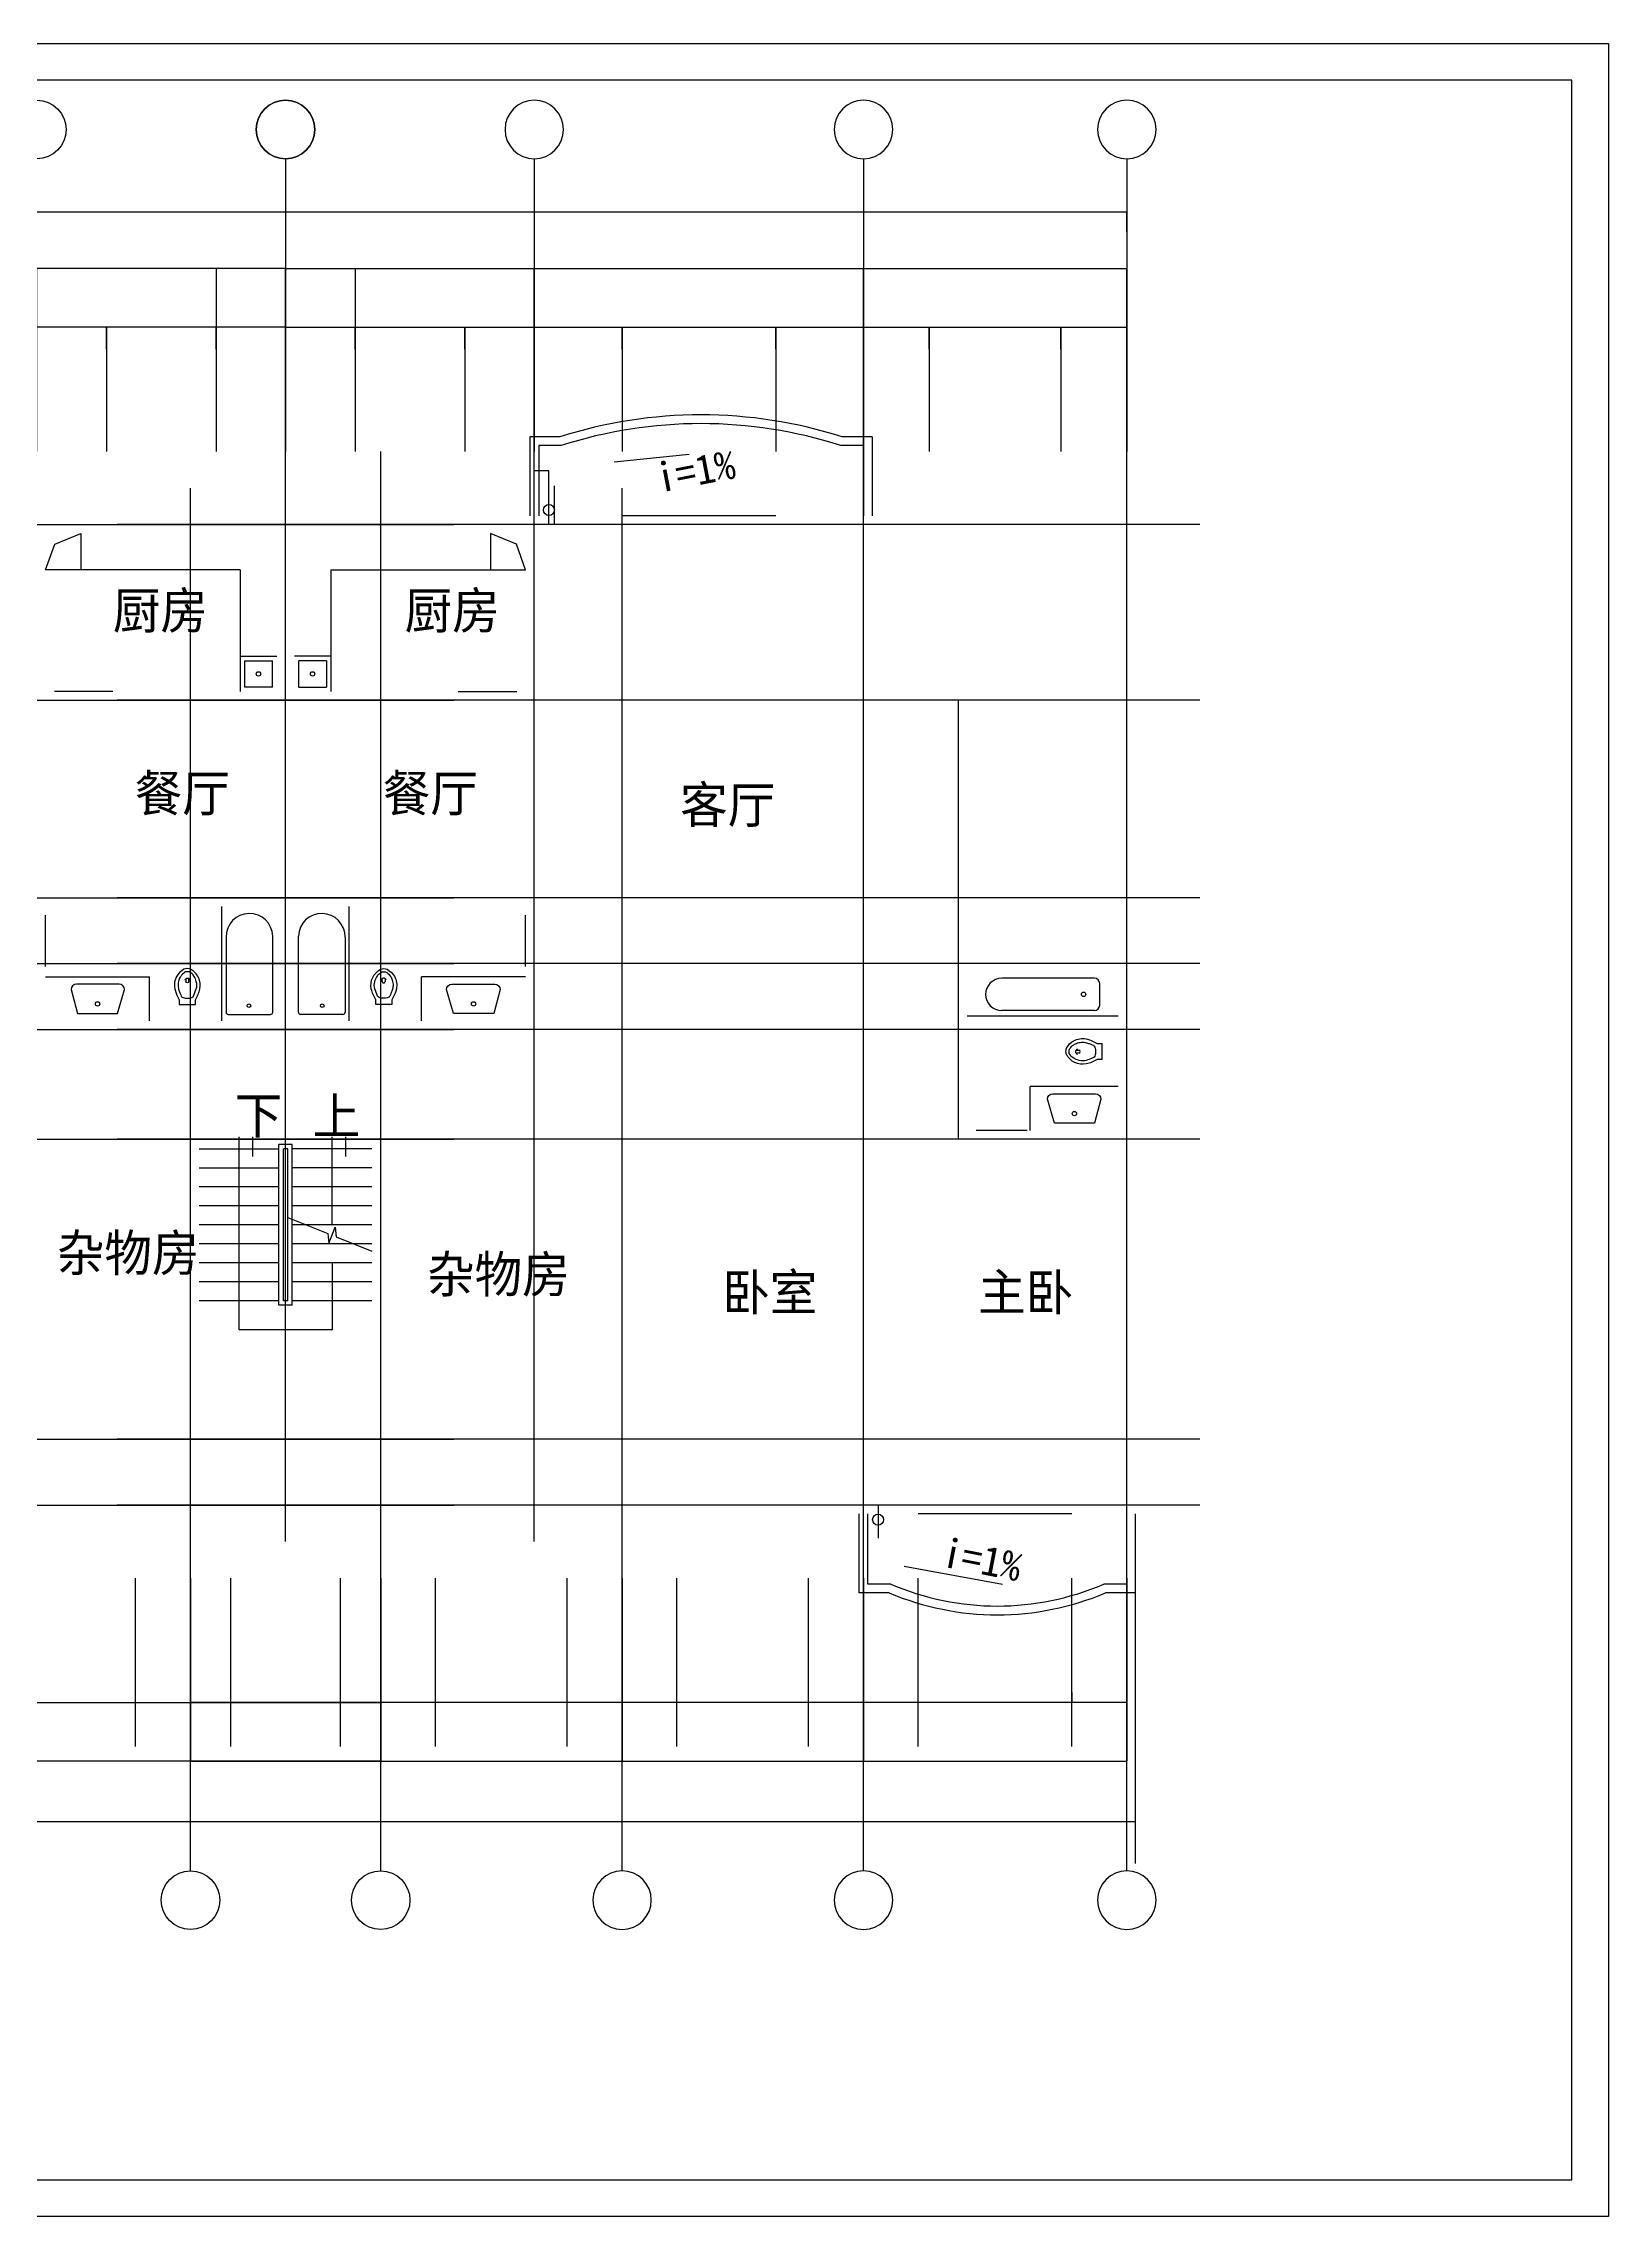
# Model space of a CAD drawing. Header units: metres. Extents: x 338339 to 1133840, y -479113 to 96125.
# Drawn here: x 450260 to 471656, y -183359 to -153659 of the extents above; entities that cross this region are included whole.
import ezdxf

# ---------------------------------------------------------------- set-up
doc = ezdxf.new("R2010")
doc.units = ezdxf.units.M
for name, color, linetype in [('AXIS', 3, 'Continuous'), ('DOTE', 1, 'Continuous'), ('PUB_DIM', 3, 'Continuous'), ('PUB_TEXT', 7, 'Continuous'), ('PUB_TITLE', 4, 'Continuous'), ('STAIR', 2, 'Continuous'), ('WALL', 9, 'Continuous'), ('ZZ-1', 7, 'Continuous')]:
    doc.layers.add(name, color=color, linetype=linetype)
doc.dimstyles.get("Standard").update_dxf_attribs({"dimtxt": 2.5, "dimasz": 2.5, "dimexe": 1.25, "dimexo": 0.625, "dimtad": 1, "dimcen": 2.5, "dimazin": 3, "dimtfac": 1, "dimtmove": 0, "dimatfit": 3})

# ---------------------------------------------------------------- blocks, each defined once
blk = doc.blocks.new('_AXISO')
blk.add_circle((0, 0), 0.5)
blk = doc.blocks.new('$PLAN$00000379')
for p, q in [((-574.82, 18.03), (-536.01, 18.03)), ((-571.79, 18.03), (-571.79, 18.03)), ((-536.01, -21.97), (-576.12, -21.44))]:
    blk.add_line(p, q)
for points in [[(-285, -110, -0.08), (-434.24, -171.11, -0.17), (-591.86, -152.05, -0.15), (-702.09, -45.51, -0.25), (-702.09, 45.51, -0.14), (-606.56, 144.46, -0.19), (-434.24, 171.11, -0.07), (-319.8, 127.98, 0.01), (-285, 110), (-220, 110), (-220, -110)], [(-306.93, -0.87, -0.07), (-317.35, -63.71, -0.22), (-336.99, -85.07, -0.02), (-436.05, -122.27, -0.16), (-533.25, -122.27, -0.08), (-606.18, -91.93, -0.19), (-665.8, -26.45, -0.25), (-657.73, 38.66, -0.08), (-606.18, 90.19, -0.08), (-556.07, 115.14, -0.09), (-476.99, 125.64, -0.07), (-415.74, 114.27, -0.02), (-371.35, 97.08, 0.02), (-336.99, 83.33, -0.16), (-323.76, 73, -0.17), (-307.53, 11.58)]]:
    blk.add_lwpolyline(points, format="xyb", close=True)
for centre, radius, start, end in [((-548.84, -2.59), 33.16, 100.05, 259.95), ((-536.01, -1.97), 20, 270, 90)]:
    blk.add_arc(centre, radius, start, end)
blk = doc.blocks.new('*D85')
for p, q in [((441950.11, -178235.03), (441950.11, -177960.03)), ((441950.36, -177960.03), (453567.61, -177960.03)), ((453572.61, -177960.03), (465189.86, -177960.03)), ((465190.11, -178235.03), (465190.11, -177960.03))]:
    blk.add_line(p, q)
at = {"layer": 'Defpoints'}
for p in [(441950.11, -177960.03), (441950.11, -178235.03), (465190.11, -178235.03)]:
    blk.add_point(p, dxfattribs=at)
at = {"layer": 'PUB_DIM', "insert": (453570.11, -177960.03), "char_height": 1, "attachment_point": 5}
blk.add_mtext('23240', dxfattribs=at)
blk = doc.blocks.new('*D86')
for p, q in [((442070.11, -156235.03), (442070.11, -155960.03)), ((442070.36, -155960.03), (453567.61, -155960.03)), ((453572.61, -155960.03), (465069.86, -155960.03)), ((465070.11, -156235.03), (465070.11, -155960.03))]:
    blk.add_line(p, q)
at = {"layer": 'Defpoints'}
for p in [(442070.11, -155960.03), (442070.11, -156235.03), (465070.11, -156235.03)]:
    blk.add_point(p, dxfattribs=at)
at = {"layer": 'PUB_DIM', "insert": (453570.11, -155960.03), "char_height": 1, "attachment_point": 5}
blk.add_mtext('23000', dxfattribs=at)
blk = doc.blocks.new('*D108')
for p, q in [((455243.61, -176335.03), (454869.86, -176335.03)), ((454870.11, -176635.03), (454870.11, -176335.03)), ((455620.36, -176335.03), (455246.61, -176335.03)), ((455620.11, -176635.03), (455620.11, -176335.03))]:
    blk.add_line(p, q)
at = {"layer": 'Defpoints'}
for p in [(455620.11, -176335.03), (454870.11, -176635.03), (455620.11, -176635.03)]:
    blk.add_point(p, dxfattribs=at)
at = {"layer": 'PUB_DIM', "insert": (455245.11, -176335.03), "char_height": 1, "attachment_point": 5}
blk.add_mtext('750', dxfattribs=at)
blk = doc.blocks.new('*D109')
for p, q in [((454870.11, -174635.03), (454870.11, -177135.03)), ((458170.11, -174635.03), (458170.11, -177135.03)), ((454870.36, -177135.03), (456518.11, -177135.03)), ((456522.11, -177135.03), (458169.86, -177135.03))]:
    blk.add_line(p, q)
at = {"layer": 'Defpoints'}
for p in [(454870.11, -174635.03), (458170.11, -174635.03), (454870.11, -177135.03)]:
    blk.add_point(p, dxfattribs=at)
at = {"layer": 'AXIS', "insert": (456520.11, -177135.03), "char_height": 1, "attachment_point": 5}
blk.add_mtext('3300', dxfattribs=at)
blk = doc.blocks.new('*D110')
for p, q in [((456518.11, -176335.03), (455619.86, -176335.03)), ((455620.11, -176635.03), (455620.11, -176335.03)), ((457420.36, -176335.03), (456522.11, -176335.03)), ((457420.11, -176635.03), (457420.11, -176335.03))]:
    blk.add_line(p, q)
at = {"layer": 'Defpoints'}
for p in [(457420.11, -176335.03), (455620.11, -176635.03), (457420.11, -176635.03)]:
    blk.add_point(p, dxfattribs=at)
at = {"layer": 'PUB_DIM', "insert": (456520.11, -176335.03), "char_height": 1, "attachment_point": 5}
blk.add_mtext('1800', dxfattribs=at)
blk = doc.blocks.new('*D111')
for p, q in [((449720.11, -176635.03), (449720.11, -176335.03)), ((449720.36, -176335.03), (450618.11, -176335.03)), ((450622.11, -176335.03), (451519.86, -176335.03)), ((451520.11, -176635.03), (451520.11, -176335.03))]:
    blk.add_line(p, q)
at = {"layer": 'Defpoints'}
for p in [(449720.11, -176335.03), (449720.11, -176635.03), (451520.11, -176635.03)]:
    blk.add_point(p, dxfattribs=at)
at = {"layer": 'PUB_DIM', "insert": (450620.11, -176335.03), "char_height": 1, "attachment_point": 5}
blk.add_mtext('1800', dxfattribs=at)
blk = doc.blocks.new('*D112')
for p, q in [((448970.11, -174635.03), (448970.11, -177135.03)), ((452270.11, -174635.03), (452270.11, -177135.03)), ((450618.11, -177135.03), (448969.86, -177135.03)), ((452270.36, -177135.03), (450622.11, -177135.03))]:
    blk.add_line(p, q)
at = {"layer": 'Defpoints'}
for p in [(448970.11, -174635.03), (452270.11, -174635.03), (452270.11, -177135.03)]:
    blk.add_point(p, dxfattribs=at)
at = {"layer": 'AXIS', "insert": (450620.11, -177135.03), "char_height": 1, "attachment_point": 5}
blk.add_mtext('3300', dxfattribs=at)
blk = doc.blocks.new('*D119')
for p, q in [((452543.61, -176335.03), (452269.86, -176335.03)), ((452270.11, -176635.03), (452270.11, -176335.03)), ((452820.36, -176335.03), (452546.61, -176335.03)), ((452820.11, -176635.03), (452820.11, -176335.03))]:
    blk.add_line(p, q)
at = {"layer": 'Defpoints'}
for p in [(452820.11, -176335.03), (452270.11, -176635.03), (452820.11, -176635.03)]:
    blk.add_point(p, dxfattribs=at)
at = {"layer": 'PUB_DIM', "insert": (452545.11, -176335.03), "char_height": 1, "attachment_point": 5}
blk.add_mtext('550', dxfattribs=at)
blk = doc.blocks.new('*D120')
for p, q in [((452270.11, -174635.03), (452270.11, -177135.03)), ((454870.11, -174635.03), (454870.11, -177135.03)), ((452270.36, -177135.03), (453568.11, -177135.03)), ((453572.11, -177135.03), (454869.86, -177135.03))]:
    blk.add_line(p, q)
at = {"layer": 'Defpoints'}
for p in [(452270.11, -174635.03), (454870.11, -174635.03), (452270.11, -177135.03)]:
    blk.add_point(p, dxfattribs=at)
at = {"layer": 'AXIS', "insert": (453570.11, -177135.03), "char_height": 1, "attachment_point": 5}
blk.add_mtext('2600', dxfattribs=at)
blk = doc.blocks.new('*D121')
for p, q in [((453568.11, -176335.03), (452819.86, -176335.03)), ((452820.11, -176635.03), (452820.11, -176335.03)), ((454320.36, -176335.03), (453572.11, -176335.03)), ((454320.11, -176635.03), (454320.11, -176335.03))]:
    blk.add_line(p, q)
at = {"layer": 'Defpoints'}
for p in [(454320.11, -176335.03), (452820.11, -176635.03), (454320.11, -176635.03)]:
    blk.add_point(p, dxfattribs=at)
at = {"layer": 'PUB_DIM', "insert": (453570.11, -176335.03), "char_height": 1, "attachment_point": 5}
blk.add_mtext('1500', dxfattribs=at)
blk = doc.blocks.new('*D122')
for p, q in [((452820.11, -176635.03), (452820.11, -176335.03)), ((452820.36, -176335.03), (453568.11, -176335.03)), ((453572.11, -176335.03), (454319.86, -176335.03)), ((454320.11, -176635.03), (454320.11, -176335.03))]:
    blk.add_line(p, q)
at = {"layer": 'Defpoints'}
for p in [(452820.11, -176335.03), (452820.11, -176635.03), (454320.11, -176635.03)]:
    blk.add_point(p, dxfattribs=at)
at = {"layer": 'PUB_DIM', "insert": (453570.11, -176335.03), "char_height": 1, "attachment_point": 5}
blk.add_mtext('1500', dxfattribs=at)
blk = doc.blocks.new('*D123')
for p, q in [((452270.11, -176635.03), (452270.11, -176335.03)), ((452270.36, -176335.03), (452543.61, -176335.03)), ((452546.61, -176335.03), (452819.86, -176335.03)), ((452820.11, -176635.03), (452820.11, -176335.03))]:
    blk.add_line(p, q)
at = {"layer": 'Defpoints'}
for p in [(452270.11, -176335.03), (452270.11, -176635.03), (452820.11, -176635.03)]:
    blk.add_point(p, dxfattribs=at)
at = {"layer": 'PUB_DIM', "insert": (452545.11, -176335.03), "char_height": 1, "attachment_point": 5}
blk.add_mtext('550', dxfattribs=at)
blk = doc.blocks.new('*D124')
for p, q in [((452270.11, -174635.03), (452270.11, -177135.03)), ((454870.11, -174635.03), (454870.11, -177135.03)), ((453568.11, -177135.03), (452269.86, -177135.03)), ((454870.36, -177135.03), (453572.11, -177135.03))]:
    blk.add_line(p, q)
at = {"layer": 'Defpoints'}
for p in [(452270.11, -174635.03), (454870.11, -174635.03), (454870.11, -177135.03)]:
    blk.add_point(p, dxfattribs=at)
at = {"layer": 'AXIS', "insert": (453570.11, -177135.03), "char_height": 1, "attachment_point": 5}
blk.add_mtext('2600', dxfattribs=at)
blk = doc.blocks.new('*D125')
for p, q in [((451520.11, -176635.03), (451520.11, -176335.03)), ((451520.36, -176335.03), (451893.61, -176335.03)), ((451896.61, -176335.03), (452269.86, -176335.03)), ((452270.11, -176635.03), (452270.11, -176335.03))]:
    blk.add_line(p, q)
at = {"layer": 'Defpoints'}
for p in [(451520.11, -176335.03), (451520.11, -176635.03), (452270.11, -176635.03)]:
    blk.add_point(p, dxfattribs=at)
at = {"layer": 'PUB_DIM', "insert": (451895.11, -176335.03), "char_height": 1, "attachment_point": 5}
blk.add_mtext('750', dxfattribs=at)
blk = doc.blocks.new('*D126')
for p, q in [((454593.61, -176335.03), (454319.86, -176335.03)), ((454320.11, -176635.03), (454320.11, -176335.03)), ((454870.36, -176335.03), (454596.61, -176335.03)), ((454870.11, -176635.03), (454870.11, -176335.03))]:
    blk.add_line(p, q)
at = {"layer": 'Defpoints'}
for p in [(454870.11, -176335.03), (454320.11, -176635.03), (454870.11, -176635.03)]:
    blk.add_point(p, dxfattribs=at)
at = {"layer": 'PUB_DIM', "insert": (454595.11, -176335.03), "char_height": 1, "attachment_point": 5}
blk.add_mtext('550', dxfattribs=at)
blk = doc.blocks.new('*D127')
for p, q in [((454320.11, -176635.03), (454320.11, -176335.03)), ((454320.36, -176335.03), (454593.61, -176335.03)), ((454596.61, -176335.03), (454869.86, -176335.03)), ((454870.11, -176635.03), (454870.11, -176335.03))]:
    blk.add_line(p, q)
at = {"layer": 'Defpoints'}
for p in [(454320.11, -176335.03), (454320.11, -176635.03), (454870.11, -176635.03)]:
    blk.add_point(p, dxfattribs=at)
at = {"layer": 'PUB_DIM', "insert": (454595.11, -176335.03), "char_height": 1, "attachment_point": 5}
blk.add_mtext('550', dxfattribs=at)
blk = doc.blocks.new('*D128')
for p, q in [((461093.61, -176335.03), (460719.86, -176335.03)), ((460720.11, -176635.03), (460720.11, -176335.03)), ((461470.36, -176335.03), (461096.61, -176335.03)), ((461470.11, -176635.03), (461470.11, -176335.03))]:
    blk.add_line(p, q)
at = {"layer": 'Defpoints'}
for p in [(461470.11, -176335.03), (460720.11, -176635.03), (461470.11, -176635.03)]:
    blk.add_point(p, dxfattribs=at)
at = {"layer": 'PUB_DIM', "insert": (461095.11, -176335.03), "char_height": 1, "attachment_point": 5}
blk.add_mtext('750', dxfattribs=at)
blk = doc.blocks.new('*D129')
for p, q in [((458170.11, -174635.03), (458170.11, -177135.03)), ((461470.11, -174635.03), (461470.11, -177135.03)), ((458170.36, -177135.03), (459818.11, -177135.03)), ((459822.11, -177135.03), (461469.86, -177135.03))]:
    blk.add_line(p, q)
at = {"layer": 'Defpoints'}
for p in [(458170.11, -174635.03), (461470.11, -174635.03), (458170.11, -177135.03)]:
    blk.add_point(p, dxfattribs=at)
at = {"layer": 'AXIS', "insert": (459820.11, -177135.03), "char_height": 1, "attachment_point": 5}
blk.add_mtext('3300', dxfattribs=at)
blk = doc.blocks.new('*D130')
for p, q in [((458543.61, -176335.03), (458169.86, -176335.03)), ((458170.11, -176635.03), (458170.11, -176335.03)), ((458920.36, -176335.03), (458546.61, -176335.03)), ((458920.11, -176635.03), (458920.11, -176335.03))]:
    blk.add_line(p, q)
at = {"layer": 'Defpoints'}
for p in [(458920.11, -176335.03), (458170.11, -176635.03), (458920.11, -176635.03)]:
    blk.add_point(p, dxfattribs=at)
at = {"layer": 'PUB_DIM', "insert": (458545.11, -176335.03), "char_height": 1, "attachment_point": 5}
blk.add_mtext('750', dxfattribs=at)
blk = doc.blocks.new('*D131')
for p, q in [((457793.61, -176335.03), (457419.86, -176335.03)), ((457420.11, -176635.03), (457420.11, -176335.03)), ((458170.36, -176335.03), (457796.61, -176335.03)), ((458170.11, -176635.03), (458170.11, -176335.03))]:
    blk.add_line(p, q)
at = {"layer": 'Defpoints'}
for p in [(458170.11, -176335.03), (457420.11, -176635.03), (458170.11, -176635.03)]:
    blk.add_point(p, dxfattribs=at)
at = {"layer": 'PUB_DIM', "insert": (457795.11, -176335.03), "char_height": 1, "attachment_point": 5}
blk.add_mtext('750', dxfattribs=at)
blk = doc.blocks.new('*D132')
for p, q in [((459818.11, -176335.03), (458919.86, -176335.03)), ((458920.11, -176635.03), (458920.11, -176335.03)), ((460720.36, -176335.03), (459822.11, -176335.03)), ((460720.11, -176635.03), (460720.11, -176335.03))]:
    blk.add_line(p, q)
at = {"layer": 'Defpoints'}
for p in [(460720.11, -176335.03), (458920.11, -176635.03), (460720.11, -176635.03)]:
    blk.add_point(p, dxfattribs=at)
at = {"layer": 'PUB_DIM', "insert": (459820.11, -176335.03), "char_height": 1, "attachment_point": 5}
blk.add_mtext('1800', dxfattribs=at)
blk = doc.blocks.new('*D133')
for p, q in [((461470.11, -174635.03), (461470.11, -177135.03)), ((465070.11, -174635.03), (465070.11, -177135.03)), ((461470.36, -177135.03), (463268.11, -177135.03)), ((463272.11, -177135.03), (465069.86, -177135.03))]:
    blk.add_line(p, q)
at = {"layer": 'Defpoints'}
for p in [(461470.11, -174635.03), (465070.11, -174635.03), (461470.11, -177135.03)]:
    blk.add_point(p, dxfattribs=at)
at = {"layer": 'AXIS', "insert": (463270.11, -177135.03), "char_height": 1, "attachment_point": 5}
blk.add_mtext('3600', dxfattribs=at)
blk = doc.blocks.new('*D134')
for p, q in [((463268.11, -176335.03), (462219.86, -176335.03)), ((462220.11, -176635.03), (462220.11, -176335.03)), ((464320.36, -176335.03), (463272.11, -176335.03)), ((464320.11, -176635.03), (464320.11, -176335.03))]:
    blk.add_line(p, q)
at = {"layer": 'Defpoints'}
for p in [(464320.11, -176335.03), (462220.11, -176635.03), (464320.11, -176635.03)]:
    blk.add_point(p, dxfattribs=at)
at = {"layer": 'PUB_DIM', "insert": (463270.11, -176335.03), "char_height": 1, "attachment_point": 5}
blk.add_mtext('2100', dxfattribs=at)
blk = doc.blocks.new('*D135')
for p, q in [((461843.61, -176335.03), (461469.86, -176335.03)), ((461470.11, -176635.03), (461470.11, -176335.03)), ((462220.36, -176335.03), (461846.61, -176335.03)), ((462220.11, -176635.03), (462220.11, -176335.03))]:
    blk.add_line(p, q)
at = {"layer": 'Defpoints'}
for p in [(462220.11, -176335.03), (461470.11, -176635.03), (462220.11, -176635.03)]:
    blk.add_point(p, dxfattribs=at)
at = {"layer": 'PUB_DIM', "insert": (461845.11, -176335.03), "char_height": 1, "attachment_point": 5}
blk.add_mtext('750', dxfattribs=at)
blk = doc.blocks.new('*D136')
for p, q in [((464693.61, -176335.03), (464319.86, -176335.03)), ((464320.11, -176197.6), (464320.11, -176335.03)), ((465070.36, -176335.03), (464696.61, -176335.03)), ((465070.11, -176197.6), (465070.11, -176335.03))]:
    blk.add_line(p, q)
at = {"layer": 'Defpoints'}
for p in [(464320.11, -176197.6), (465070.11, -176197.6), (465070.11, -176335.03)]:
    blk.add_point(p, dxfattribs=at)
at = {"layer": 'PUB_DIM', "insert": (464695.11, -176335.03), "char_height": 1, "attachment_point": 5}
blk.add_mtext('750', dxfattribs=at)
blk = doc.blocks.new('*D137')
for p, q in [((453570.11, -159235.03), (453570.11, -156735.03)), ((453570.36, -156735.03), (455268.11, -156735.03)), ((455272.11, -156735.03), (456969.86, -156735.03)), ((456970.11, -159235.03), (456970.11, -156735.03))]:
    blk.add_line(p, q)
at = {"layer": 'Defpoints'}
for p in [(453570.11, -156735.03), (453570.11, -159235.03), (456970.11, -159235.03)]:
    blk.add_point(p, dxfattribs=at)
at = {"layer": 'AXIS', "insert": (455270.11, -156735.03), "char_height": 1, "attachment_point": 5}
blk.add_mtext('3400', dxfattribs=at)
blk = doc.blocks.new('*D138')
for p, q in [((456970.11, -159235.03), (456970.11, -156735.03)), ((456970.36, -156735.03), (459218.11, -156735.03)), ((459222.11, -156735.03), (461469.86, -156735.03)), ((461470.11, -159235.03), (461470.11, -156735.03))]:
    blk.add_line(p, q)
at = {"layer": 'Defpoints'}
for p in [(456970.11, -156735.03), (456970.11, -159235.03), (461470.11, -159235.03)]:
    blk.add_point(p, dxfattribs=at)
at = {"layer": 'AXIS', "insert": (459220.11, -156735.03), "char_height": 1, "attachment_point": 5}
blk.add_mtext('4500', dxfattribs=at)
blk = doc.blocks.new('*D139')
for p, q in [((453570.11, -156740.47), (453570.11, -157535.03)), ((454520.11, -156740.47), (454520.11, -157535.03)), ((453570.36, -157535.03), (454043.61, -157535.03)), ((454046.61, -157535.03), (454519.86, -157535.03))]:
    blk.add_line(p, q)
at = {"layer": 'Defpoints'}
for p in [(453570.11, -156740.47), (454520.11, -156740.47), (453570.11, -157535.03)]:
    blk.add_point(p, dxfattribs=at)
at = {"layer": 'PUB_DIM', "insert": (454045.11, -157535.03), "char_height": 1, "attachment_point": 5}
blk.add_mtext('950', dxfattribs=at)
blk = doc.blocks.new('*D140')
for p, q in [((461470.11, -159235.03), (461470.11, -156735.03)), ((461470.36, -156735.03), (463268.11, -156735.03)), ((463272.11, -156735.03), (465069.86, -156735.03)), ((465070.11, -159235.03), (465070.11, -156735.03))]:
    blk.add_line(p, q)
at = {"layer": 'Defpoints'}
for p in [(461470.11, -156735.03), (461470.11, -159235.03), (465070.11, -159235.03)]:
    blk.add_point(p, dxfattribs=at)
at = {"layer": 'AXIS', "insert": (463270.11, -156735.03), "char_height": 1, "attachment_point": 5}
blk.add_mtext('3600', dxfattribs=at)
blk = doc.blocks.new('*D141')
for p, q in [((452620.11, -156740.47), (452620.11, -157535.03)), ((453570.11, -156740.47), (453570.11, -157535.03)), ((453093.61, -157535.03), (452619.86, -157535.03)), ((453570.36, -157535.03), (453096.61, -157535.03))]:
    blk.add_line(p, q)
at = {"layer": 'Defpoints'}
for p in [(452620.11, -156740.47), (453570.11, -156740.47), (453570.11, -157535.03)]:
    blk.add_point(p, dxfattribs=at)
at = {"layer": 'PUB_DIM', "insert": (453095.11, -157535.03), "char_height": 1, "attachment_point": 5}
blk.add_mtext('950', dxfattribs=at)
blk = doc.blocks.new('*D143')
for p, q in [((451868.11, -156735.03), (450169.86, -156735.03)), ((450170.11, -159235.03), (450170.11, -156735.03)), ((453570.36, -156735.03), (451872.11, -156735.03)), ((453570.11, -159235.03), (453570.11, -156735.03))]:
    blk.add_line(p, q)
at = {"layer": 'Defpoints'}
for p in [(453570.11, -156735.03), (450170.11, -159235.03), (453570.11, -159235.03)]:
    blk.add_point(p, dxfattribs=at)
at = {"layer": 'AXIS', "insert": (451870.11, -156735.03), "char_height": 1, "attachment_point": 5}
blk.add_mtext('3400', dxfattribs=at)
blk = doc.blocks.new('*D144')
for p, q in [((454520.11, -157835.03), (454520.11, -157535.03)), ((454520.36, -157535.03), (455268.11, -157535.03)), ((455272.11, -157535.03), (456019.86, -157535.03)), ((456020.11, -157835.03), (456020.11, -157535.03))]:
    blk.add_line(p, q)
at = {"layer": 'Defpoints'}
for p in [(454520.11, -157535.03), (454520.11, -157835.03), (456020.11, -157835.03)]:
    blk.add_point(p, dxfattribs=at)
at = {"layer": 'PUB_DIM', "insert": (455270.11, -157535.03), "char_height": 1, "attachment_point": 5}
blk.add_mtext('1500', dxfattribs=at)
blk = doc.blocks.new('*D149')
for p, q in [((451868.11, -157535.03), (451119.86, -157535.03)), ((451120.11, -157835.03), (451120.11, -157535.03)), ((452620.36, -157535.03), (451872.11, -157535.03)), ((452620.11, -157835.03), (452620.11, -157535.03))]:
    blk.add_line(p, q)
at = {"layer": 'Defpoints'}
for p in [(452620.11, -157535.03), (451120.11, -157835.03), (452620.11, -157835.03)]:
    blk.add_point(p, dxfattribs=at)
at = {"layer": 'PUB_DIM', "insert": (451870.11, -157535.03), "char_height": 1, "attachment_point": 5}
blk.add_mtext('1500', dxfattribs=at)
blk = doc.blocks.new('*D150')
for p, q in [((450643.61, -157535.03), (450169.86, -157535.03)), ((450170.11, -157835.03), (450170.11, -157535.03)), ((451120.36, -157535.03), (450646.61, -157535.03)), ((451120.11, -157835.03), (451120.11, -157535.03))]:
    blk.add_line(p, q)
at = {"layer": 'Defpoints'}
for p in [(451120.11, -157535.03), (450170.11, -157835.03), (451120.11, -157835.03)]:
    blk.add_point(p, dxfattribs=at)
at = {"layer": 'PUB_DIM', "insert": (450645.11, -157535.03), "char_height": 1, "attachment_point": 5}
blk.add_mtext('950', dxfattribs=at)
blk = doc.blocks.new('*D151')
for p, q in [((460270.11, -157835.03), (460270.11, -157535.03)), ((460270.36, -157535.03), (460868.11, -157535.03)), ((460872.11, -157535.03), (461469.86, -157535.03)), ((461470.11, -157835.03), (461470.11, -157535.03))]:
    blk.add_line(p, q)
at = {"layer": 'Defpoints'}
for p in [(460270.11, -157535.03), (460270.11, -157835.03), (461470.11, -157835.03)]:
    blk.add_point(p, dxfattribs=at)
at = {"layer": 'PUB_DIM', "insert": (460870.11, -157535.03), "char_height": 1, "attachment_point": 5}
blk.add_mtext('1200', dxfattribs=at)
blk = doc.blocks.new('*D152')
for p, q in [((458170.11, -157835.03), (458170.11, -157535.03)), ((458170.36, -157535.03), (459218.11, -157535.03)), ((459222.11, -157535.03), (460269.86, -157535.03)), ((460270.11, -157835.03), (460270.11, -157535.03))]:
    blk.add_line(p, q)
at = {"layer": 'Defpoints'}
for p in [(458170.11, -157535.03), (458170.11, -157835.03), (460270.11, -157835.03)]:
    blk.add_point(p, dxfattribs=at)
at = {"layer": 'PUB_DIM', "insert": (459220.11, -157535.03), "char_height": 1, "attachment_point": 5}
blk.add_mtext('2100', dxfattribs=at)
blk = doc.blocks.new('*D153')
for p, q in [((456020.11, -157835.03), (456020.11, -157535.03)), ((456020.36, -157535.03), (456493.61, -157535.03)), ((456496.61, -157535.03), (456969.86, -157535.03)), ((456970.11, -157835.03), (456970.11, -157535.03))]:
    blk.add_line(p, q)
at = {"layer": 'Defpoints'}
for p in [(456020.11, -157535.03), (456020.11, -157835.03), (456970.11, -157835.03)]:
    blk.add_point(p, dxfattribs=at)
at = {"layer": 'PUB_DIM', "insert": (456495.11, -157535.03), "char_height": 1, "attachment_point": 5}
blk.add_mtext('950', dxfattribs=at)
blk = doc.blocks.new('*D154')
for p, q in [((456970.11, -157835.03), (456970.11, -157535.03)), ((456970.36, -157535.03), (457568.11, -157535.03)), ((457572.11, -157535.03), (458169.86, -157535.03)), ((458170.11, -157835.03), (458170.11, -157535.03))]:
    blk.add_line(p, q)
at = {"layer": 'Defpoints'}
for p in [(456970.11, -157535.03), (456970.11, -157835.03), (458170.11, -157835.03)]:
    blk.add_point(p, dxfattribs=at)
at = {"layer": 'PUB_DIM', "insert": (457570.11, -157535.03), "char_height": 1, "attachment_point": 5}
blk.add_mtext('1200', dxfattribs=at)
blk = doc.blocks.new('*D155')
for p, q in [((464170.11, -157835.03), (464170.11, -157535.03)), ((464170.36, -157535.03), (464618.61, -157535.03)), ((464621.61, -157535.03), (465069.86, -157535.03)), ((465070.11, -157835.03), (465070.11, -157535.03))]:
    blk.add_line(p, q)
at = {"layer": 'Defpoints'}
for p in [(464170.11, -157535.03), (464170.11, -157835.03), (465070.11, -157835.03)]:
    blk.add_point(p, dxfattribs=at)
at = {"layer": 'PUB_DIM', "insert": (464620.11, -157535.03), "char_height": 1, "attachment_point": 5}
blk.add_mtext('900', dxfattribs=at)
blk = doc.blocks.new('*D156')
for p, q in [((462370.11, -157835.03), (462370.11, -157535.03)), ((462370.36, -157535.03), (463268.11, -157535.03)), ((463272.11, -157535.03), (464169.86, -157535.03)), ((464170.11, -157835.03), (464170.11, -157535.03))]:
    blk.add_line(p, q)
at = {"layer": 'Defpoints'}
for p in [(462370.11, -157535.03), (462370.11, -157835.03), (464170.11, -157835.03)]:
    blk.add_point(p, dxfattribs=at)
at = {"layer": 'PUB_DIM', "insert": (463270.11, -157535.03), "char_height": 1, "attachment_point": 5}
blk.add_mtext('1800', dxfattribs=at)
blk = doc.blocks.new('*D157')
for p, q in [((461470.11, -157835.03), (461470.11, -157535.03)), ((461470.36, -157535.03), (461918.61, -157535.03)), ((461921.61, -157535.03), (462369.86, -157535.03)), ((462370.11, -157835.03), (462370.11, -157535.03))]:
    blk.add_line(p, q)
at = {"layer": 'Defpoints'}
for p in [(461470.11, -157535.03), (461470.11, -157835.03), (462370.11, -157835.03)]:
    blk.add_point(p, dxfattribs=at)
at = {"layer": 'PUB_DIM', "insert": (461920.11, -157535.03), "char_height": 1, "attachment_point": 5}
blk.add_mtext('900', dxfattribs=at)
blk = doc.blocks.new('*D160')
for p, q in [((457068.61, -159501.56), (456969.86, -159501.56)), ((456970.11, -160235.03), (456970.11, -159501.56)), ((457170.36, -159501.56), (457071.61, -159501.56)), ((457170.11, -160235.03), (457170.11, -159501.56))]:
    blk.add_line(p, q)
at = {"layer": 'Defpoints'}
for p in [(457170.11, -159501.56), (456970.11, -160235.03), (457170.11, -160235.03)]:
    blk.add_point(p, dxfattribs=at)
at = {"layer": 'PUB_DIM', "insert": (457070.11, -159501.56), "char_height": 1, "attachment_point": 5}
blk.add_mtext('200', dxfattribs=at)
blk = doc.blocks.new('*D161')
for p, q in [((457244.86, -159706.38), (457244.61, -159706.38)), ((457245.11, -160235.03), (457245.11, -159706.38)), ((457245.11, -160035.03), (457245.11, -159706.38)), ((457245.11, -159706.38), (457245.11, -159706.38)), ((457245.36, -159706.38), (457245.61, -159706.38))]:
    blk.add_line(p, q)
at = {"layer": 'Defpoints'}
for p in [(457245.11, -159706.38), (457245.11, -160035.03), (457245.11, -160235.03)]:
    blk.add_point(p, dxfattribs=at)
at = {"layer": 'PUB_DIM', "insert": (457245.11, -159705.255), "char_height": 1, "attachment_point": 5}
blk.add_mtext('0', dxfattribs=at)
blk = doc.blocks.new('*D164')
for p, q in [((461670.11, -173635.03), (461670.11, -174065.37)), ((461670.11, -173835.03), (461670.11, -174065.37)), ((461669.86, -174065.37), (461669.61, -174065.37)), ((461670.11, -174065.37), (461670.11, -174065.37)), ((461670.36, -174065.37), (461670.61, -174065.37))]:
    blk.add_line(p, q)
at = {"layer": 'Defpoints'}
for p in [(461670.11, -173635.03), (461670.11, -173835.03), (461670.11, -174065.37)]:
    blk.add_point(p, dxfattribs=at)
at = {"layer": 'PUB_DIM', "insert": (461670.11, -174064.245), "char_height": 1, "attachment_point": 5}
blk.add_mtext('0', dxfattribs=at)
blk = doc.blocks.new('*D165')
for p, q in [((461670.11, -173635.03), (461670.11, -174087.63)), ((461670.11, -173835.03), (461670.11, -174087.63)), ((461669.86, -174087.63), (461669.61, -174087.63)), ((461670.11, -174087.63), (461670.11, -174087.63)), ((461670.36, -174087.63), (461670.61, -174087.63))]:
    blk.add_line(p, q)
at = {"layer": 'Defpoints'}
for p in [(461670.11, -173635.03), (461670.11, -173835.03), (461670.11, -174087.63)]:
    blk.add_point(p, dxfattribs=at)
at = {"layer": 'PUB_DIM', "insert": (461670.11, -174086.505), "char_height": 1, "attachment_point": 5}
blk.add_mtext('0', dxfattribs=at)

msp = doc.modelspace()

# ---------------------------------------------------------------- linework, layer by layer
for p, q in [((456910.11, -159035.03), (456910.11, -160115.03)), ((457320.11, -159035.03), (456910.11, -159035.03)), ((457320.11, -159035.03), (456910.11, -159035.03)), ((457030.11, -159155.03), (457030.11, -160115.03)), ((457338.86, -159155.03), (457030.11, -159155.03)), ((461470.11, -159155.03), (461161.37, -159155.03)), ((461590.11, -159035.03), (461180.11, -159035.03)), ((461470.11, -159155.03), (461470.11, -160115.03)), ((461590.11, -159035.03), (461590.11, -160115.03)), ((450414.98, -160500.63), (450770.11, -160355.03)), ((456725.25, -160500.63), (456370.11, -160355.03)), ((460270.11, -160115.03), (458170.11, -160115.03)), ((450290.11, -160855.03), (450414.98, -160500.63)), ((456850.11, -160855.03), (456725.25, -160500.63)), ((452950.11, -160855.03), (450770.11, -160855.03)), ((452950.11, -160855.03), (452950.11, -162515.03)), ((454190.11, -160855.03), (454190.11, -162515.03)), ((454190.11, -160855.03), (456370.11, -160855.03)), ((452950.11, -162035.03), (453450.11, -162035.03)), ((453010.11, -162095.03), (453390.11, -162095.03)), ((453010.11, -162095.03), (453010.11, -162455.03)), ((453390.11, -162455.03), (453390.11, -162095.03)), ((454190.11, -162035.03), (453690.11, -162035.03)), ((453750.11, -162455.03), (453750.11, -162095.03)), ((454130.11, -162095.03), (453750.11, -162095.03)), ((454130.11, -162095.03), (454130.11, -162455.03)), ((453390.11, -162455.03), (453010.11, -162455.03)), ((453750.11, -162455.03), (454130.11, -162455.03)), ((451210.11, -162515.03), (450410.11, -162515.03)), ((455930.11, -162515.03), (456730.11, -162515.03)), ((450290.11, -166275.03), (450290.11, -165575.03)), ((452700.11, -167015.03), (452700.11, -165455.03)), ((454440.11, -167015.03), (454440.11, -165455.03)), ((456850.11, -166275.03), (456850.11, -165575.03)), ((452756.49, -165872.12), (452756.6, -166899.64)), ((453393.66, -166899.93), (453393.74, -165860.45)), ((453746.57, -166899.93), (453746.49, -165860.45)), ((454383.73, -165872.12), (454383.63, -166899.64)), ((450290.11, -166415.03), (451709.87, -166415.03)), ((451709.87, -167015.03), (451709.87, -166415.03)), ((455430.36, -167015.03), (455430.36, -166415.03)), ((456850.11, -166415.03), (455430.36, -166415.03)), ((464630.11, -166435.03), (463360.11, -166435.03)), ((464700.11, -166805.03), (464700.11, -166505.03)), ((464630.11, -166875.03), (463360.11, -166875.03)), ((452786.58, -166929.64), (453363.65, -166929.93)), ((454353.65, -166929.64), (453776.58, -166929.93)), ((464950.11, -166955.03), (462890.11, -166955.03)), ((464950.11, -167915.03), (463749.92, -167915.03)), ((463749.92, -168515.03), (463749.92, -167915.03)), ((463710.11, -168515.03), (463010.11, -168515.03)), ((452390.11, -168765.03), (453480.11, -168765.03)), ((453480.11, -170905.03), (453480.11, -168705.03)), ((453660.11, -168705.03), (453480.11, -168705.03)), ((453540.11, -170845.03), (453540.11, -168765.03)), ((453600.11, -168765.03), (453540.11, -168765.03)), ((453600.11, -170845.03), (453600.11, -168765.03)), ((453660.11, -170905.03), (453660.11, -168705.03)), ((454750.11, -168765.03), (453660.11, -168765.03)), ((452390.11, -169025.03), (453480.11, -169025.03)), ((453480.11, -169285.03), (452390.11, -169285.03)), ((454750.11, -169025.03), (453660.11, -169025.03)), ((454750.11, -169285.03), (453660.11, -169285.03)), ((453480.11, -169545.03), (452390.11, -169545.03)), ((454750.11, -169545.03), (453660.11, -169545.03)), ((453480.11, -169805.03), (452390.11, -169805.03)), ((454750.11, -169805.03), (453660.11, -169805.03)), ((453480.11, -170065.03), (452390.11, -170065.03)), ((454750.11, -170065.03), (453660.11, -170065.03)), ((453480.11, -170325.03), (452390.11, -170325.03)), ((454750.11, -170325.03), (453660.11, -170325.03)), ((453480.11, -170585.03), (452390.11, -170585.03)), ((454750.11, -170585.03), (453660.11, -170585.03)), ((453480.11, -170845.03), (452390.11, -170845.03)), ((453660.11, -170905.03), (453480.11, -170905.03)), ((453600.11, -170845.03), (453540.11, -170845.03)), ((454750.11, -170845.03), (453660.11, -170845.03)), ((461410.11, -174835.03), (461410.11, -173755.03)), ((461530.11, -174715.03), (461530.11, -173755.03)), ((464320.11, -173755.03), (462220.11, -173755.03)), ((465070.11, -174715.03), (465070.11, -173755.03)), ((465190.11, -174835.03), (465190.11, -173755.03)), ((461820.11, -174835.03), (461410.11, -174835.03)), ((461820.11, -174835.03), (461410.11, -174835.03)), ((461844.64, -174715.03), (461530.11, -174715.03)), ((465070.11, -174715.03), (464755.59, -174715.03)), ((465190.11, -174835.03), (464780.11, -174835.03))]:
    msp.add_line(p, q)
for centre, radius in [((457170.11, -160035.03), 75), ((453200.11, -162275.03), 30), ((453940.11, -162275.03), 30), ((450999.49, -166785.14), 30), ((453068.86, -166809.7), 25), ((454071.37, -166809.7), 25), ((456140.74, -166785.14), 30), ((464480.11, -166655.03), 30), ((464354.3, -168285.14), 30), ((461670.11, -173835.03), 75)]:
    msp.add_circle(centre, radius)
for centre, radius, start, end in [((459250.11, -165093.19), 6358.17, 72.33, 107.67), ((459250.11, -165093.19), 6238.17, 72.16, 107.84), ((453075.15, -165868.23), 318.68, 1.4, 180.7), ((454065.07, -165868.23), 318.68, 359.3, 178.6), ((463360.11, -166655.03), 220, 90, 270), ((464630.11, -166505.03), 70, 0, 90), ((452786.6, -166899.64), 30, 180.01, 269.97), ((453363.66, -166899.93), 30, 269.97, 360), ((453776.57, -166899.93), 30, 180, 270.03), ((454353.63, -166899.64), 30, 270.03, 359.99), ((464630.11, -166805.03), 70, 270, 0), ((463300.11, -171334.36), 3800.67, 247.08, 292.92), ((463300.11, -171334.36), 3680.67, 246.71, 293.29)]:
    msp.add_arc(centre, radius, start, end)
at = {"layer": 'AXIS'}
for p, q in [((453570.11, -155235.03), (453570.11, -159235.03)), ((453570.11, -155235.03), (453570.11, -159235.03)), ((456970.11, -155235.03), (456970.11, -159235.03)), ((461470.11, -155235.03), (461470.11, -159235.03)), ((465070.11, -155235.03), (465070.11, -159235.03)), ((451120.11, -157535.03), (451120.11, -159235.03)), ((452620.11, -157535.03), (452620.11, -159235.03)), ((454520.11, -157535.03), (454520.11, -159235.03)), ((456020.11, -157535.03), (456020.11, -159235.03)), ((458170.11, -157535.03), (458170.11, -159235.03)), ((460270.11, -157535.03), (460270.11, -159235.03)), ((462370.11, -157535.03), (462370.11, -159235.03)), ((464170.11, -157535.03), (464170.11, -159235.03)), ((451520.11, -176935.03), (451520.11, -174635.03)), ((452270.11, -178635.03), (452270.11, -174635.03)), ((452270.11, -178635.03), (452270.11, -174635.03)), ((452820.11, -176935.03), (452820.11, -174635.03)), ((452820.11, -176935.03), (452820.11, -174635.03)), ((454320.11, -176935.03), (454320.11, -174635.03)), ((454320.11, -176935.03), (454320.11, -174635.03)), ((454870.11, -178635.03), (454870.11, -174635.03)), ((454870.11, -178635.03), (454870.11, -174635.03)), ((455620.11, -176935.03), (455620.11, -174635.03)), ((457420.11, -176935.03), (457420.11, -174635.03)), ((458170.11, -178635.03), (458170.11, -174635.03)), ((458920.11, -176935.03), (458920.11, -174635.03)), ((460720.11, -176935.03), (460720.11, -174635.03)), ((461470.11, -178635.03), (461470.11, -174635.03)), ((462220.11, -176935.03), (462220.11, -174635.03)), ((464320.11, -176935.03), (464320.11, -174635.03)), ((465070.11, -178635.03), (465070.11, -174635.03)), ((465190.11, -178535.03), (465190.11, -174635.03))]:
    msp.add_line(p, q, dxfattribs=at)
at = {"layer": 'DOTE'}
for p, q in [((453570.11, -174135.03), (453570.11, -159235.03)), ((454870.11, -174635.03), (454870.11, -159235.03)), ((456970.11, -174135.03), (456970.11, -159235.03)), ((461470.11, -174635.03), (461470.11, -159235.03)), ((465070.11, -174635.03), (465070.11, -159235.03)), ((452270.11, -174635.03), (452270.11, -159735.03)), ((454870.11, -174635.03), (454870.11, -159735.03)), ((458170.11, -174635.03), (458170.11, -159735.03)), ((441070.11, -160235.03), (455870.11, -160235.03)), ((466070.11, -160235.03), (451270.11, -160235.03)), ((441070.11, -162635.03), (455870.11, -162635.03)), ((466070.11, -162635.03), (451270.11, -162635.03)), ((462770.11, -168635.03), (462770.11, -162635.03)), ((441070.11, -165335.03), (455870.11, -165335.03)), ((466070.11, -165335.03), (451270.11, -165335.03)), ((441070.11, -166235.03), (455870.11, -166235.03)), ((466070.11, -166235.03), (451270.11, -166235.03)), ((441070.11, -167135.03), (455870.11, -167135.03)), ((466070.11, -167135.03), (451270.11, -167135.03)), ((441070.11, -168635.03), (455870.11, -168635.03)), ((466070.11, -168635.03), (451270.11, -168635.03)), ((441070.11, -172735.03), (455870.11, -172735.03)), ((466070.11, -172735.03), (451270.11, -172735.03)), ((441070.11, -173635.03), (455870.11, -173635.03)), ((466070.11, -173635.03), (451270.11, -173635.03))]:
    msp.add_line(p, q, dxfattribs=at)
at = {"layer": 'PUB_DIM'}
for points in [[(458061.93, -159375.62), (459087.06, -159270.26)], [(454205.11, -170325.03), (454205.11, -171241.39), (452935.11, -171241.39), (452935.11, -168603.92)], [(453119.91, -168603.92), (453119.91, -168869.39)], [(454205.11, -169805.03), (454205.11, -168603.92)], [(454389.91, -168603.92), (454389.91, -168869.39)], [(462026.66, -174468.71), (463370.68, -174716.54)]]:
    msp.add_lwpolyline(points, dxfattribs=at)
at = {"layer": 'PUB_TITLE'}
for points in [[(429656.02, -183358.97), (429656.02, -153658.97), (471656.02, -153658.97), (471656.02, -183358.97)], [(432156.02, -182858.97), (471156.02, -182858.97), (471156.02, -154158.97), (432156.02, -154158.97)]]:
    msp.add_lwpolyline(points, close=True, dxfattribs=at)
at = {"layer": 'STAIR'}
for p, q in [((453600.11, -169704.87), (454149.41, -169924.73)), ((454160.52, -170058.43), (454249.71, -169835.62)), ((454249.71, -169835.62), (454260.82, -169969.32)), ((454149.41, -169924.73), (454160.52, -170058.43)), ((454260.82, -169969.32), (454750.11, -170165.16))]:
    msp.add_line(p, q, dxfattribs=at)
at = {"layer": 'WALL'}
for p, q in [((450770.11, -160355.03), (450770.11, -160855.03)), ((456370.11, -160355.03), (456370.11, -160855.03)), ((450770.11, -160855.03), (450290.11, -160855.03)), ((456370.11, -160855.03), (456850.11, -160855.03))]:
    msp.add_line(p, q, dxfattribs=at)
at = {"layer": 'ZZ-1'}
for points in [[(450636.98, -166589.79), (450725.1, -166914.83), (451273.89, -166914.83), (451369.58, -166589.79, 0.41), (451295.02, -166515.23), (450711.54, -166515.23, 0.41), (450636.98, -166589.79)], [(456503.25, -166589.79), (456415.13, -166914.83), (455866.34, -166914.83), (455770.65, -166589.79, -0.41), (455845.21, -166515.23), (456428.69, -166515.23, -0.41), (456503.25, -166589.79)], [(464716.82, -168089.79), (464628.69, -168414.83), (464079.91, -168414.83), (463984.22, -168089.79, -0.41), (464058.78, -168015.23), (464642.26, -168015.23, -0.41), (464716.82, -168089.79)]]:
    msp.add_lwpolyline(points, format="xyb", dxfattribs=at)

# ---------------------------------------------------------------- block references
at = {"xscale": -1, "rotation": 90}
msp.add_blockref('$PLAN$00000379', (452226.78, -167015.03), dxfattribs=at)
at = {"rotation": 270}
msp.add_blockref('$PLAN$00000379', (454913.45, -167015.03), dxfattribs=at)
msp.add_blockref('$PLAN$00000379', (464950.11, -167435.03))
at = {"layer": 'AXIS', "yscale": 800, "zscale": 800}
for p, xscale in [((450170.11, -154835.03), 800), ((453570.11, -154835.03), -800), ((453570.11, -154835.03), 800), ((456970.11, -154835.03), -800), ((461470.11, -154835.03), -800), ((465070.11, -154835.03), -800), ((452270.11, -179035.03), 800), ((454870.11, -179035.03), 800), ((458170.11, -179035.03), -800), ((461470.11, -179035.03), -800), ((465070.11, -179035.03), -800)]:
    msp.add_blockref('_AXISO', p, dxfattribs=dict(at, xscale=xscale))

# ---------------------------------------------------------------- texts
at = {"layer": 'PUB_TEXT'}
for rotation, p in [(10.95, (458674.93, -159801.1)), (348.98, (462517.26, -174470.16))]:
    msp.add_text('i=1%', height=400, rotation=rotation, dxfattribs=at).set_placement(p)
for s, p in [('厨房', (451208.66, -161658.74)), ('厨房', (455197.71, -161658.74)), ('餐厅', (451507.48, -164157.27)), ('餐厅', (454898.89, -164157.27)), ('客厅', (458964.1, -164314.42)), ('下', (452875.94, -168559.4)), ('上', (453940.99, -168568.3)), ('杂物房', (450443.26, -170439.48)), ('杂物房', (455504.39, -170732.27)), ('卧室', (459540.07, -170976.32)), ('主卧', (463038.21, -170976.32))]:
    msp.add_text(s, height=500, dxfattribs=at).set_placement(p)

# ---------------------------------------------------------------- dimensions: what is measured, and where the dimension line sits
at = {"layer": 'AXIS'}
for base, p1, p2, picture, middle in [((453570.11, -156735.03), (453570.11, -159235.03), (450170.11, -159235.03), '*D143', (451870.11, -156735.03)), ((453570.11, -156735.03), (453570.11, -159235.03), (456970.11, -159235.03), '*D137', (455270.11, -156735.03)), ((456970.11, -156735.03), (456970.11, -159235.03), (461470.11, -159235.03), '*D138', (459220.11, -156735.03)), ((461470.11, -156735.03), (461470.11, -159235.03), (465070.11, -159235.03), '*D140', (463270.11, -156735.03)), ((452270.11, -177135.03), (452270.11, -174635.03), (448970.11, -174635.03), '*D112', (450620.11, -177135.03)), ((454870.11, -177135.03), (454870.11, -174635.03), (452270.11, -174635.03), '*D124', (453570.11, -177135.03)), ((452270.11, -177135.03), (452270.11, -174635.03), (454870.11, -174635.03), '*D120', (453570.11, -177135.03)), ((454870.11, -177135.03), (454870.11, -174635.03), (458170.11, -174635.03), '*D109', (456520.11, -177135.03)), ((458170.11, -177135.03), (458170.11, -174635.03), (461470.11, -174635.03), '*D129', (459820.11, -177135.03)), ((461470.11, -177135.03), (461470.11, -174635.03), (465070.11, -174635.03), '*D133', (463270.11, -177135.03))]:
    dim = msp.add_linear_dim(base=base, p1=p1, p2=p2, dimstyle='Standard', dxfattribs=at)
    dim.commit()
    dim.dimension.update_dxf_attribs({"geometry": picture, "text_midpoint": middle})
at = {"layer": 'PUB_DIM'}
for base, p1, p2, picture, middle in [((442070.11, -155960.03), (442070.11, -156235.03), (465070.11, -156235.03), '*D86', (453570.11, -155960.03)), ((453570.11, -157535.03), (453570.11, -156740.47), (452620.11, -156740.47), '*D141', (453095.11, -157535.03)), ((453570.11, -157535.03), (453570.11, -156740.47), (454520.11, -156740.47), '*D139', (454045.11, -157535.03)), ((451120.11, -157535.03), (451120.11, -157835.03), (450170.11, -157835.03), '*D150', (450645.11, -157535.03)), ((452620.11, -157535.03), (452620.11, -157835.03), (451120.11, -157835.03), '*D149', (451870.11, -157535.03)), ((454520.11, -157535.03), (454520.11, -157835.03), (456020.11, -157835.03), '*D144', (455270.11, -157535.03)), ((456020.11, -157535.03), (456020.11, -157835.03), (456970.11, -157835.03), '*D153', (456495.11, -157535.03)), ((456970.11, -157535.03), (456970.11, -157835.03), (458170.11, -157835.03), '*D154', (457570.11, -157535.03)), ((458170.11, -157535.03), (458170.11, -157835.03), (460270.11, -157835.03), '*D152', (459220.11, -157535.03)), ((460270.11, -157535.03), (460270.11, -157835.03), (461470.11, -157835.03), '*D151', (460870.11, -157535.03)), ((461470.11, -157535.03), (461470.11, -157835.03), (462370.11, -157835.03), '*D157', (461920.11, -157535.03)), ((462370.11, -157535.03), (462370.11, -157835.03), (464170.11, -157835.03), '*D156', (463270.11, -157535.03)), ((464170.11, -157535.03), (464170.11, -157835.03), (465070.11, -157835.03), '*D155', (464620.11, -157535.03)), ((457170.11, -159501.56), (457170.11, -160235.03), (456970.11, -160235.03), '*D160', (457070.11, -159501.56)), ((457245.11, -159706.38), (457245.11, -160235.03), (457245.11, -160035.03), '*D161', (457245.11, -159705.255)), ((461670.11, -174065.37), (461670.11, -173835.03), (461670.11, -173635.03), '*D164', (461670.11, -174064.245)), ((461670.11, -174087.63), (461670.11, -173835.03), (461670.11, -173635.03), '*D165', (461670.11, -174086.505)), ((449720.11, -176335.03), (449720.11, -176635.03), (451520.11, -176635.03), '*D111', (450620.11, -176335.03)), ((451520.11, -176335.03), (451520.11, -176635.03), (452270.11, -176635.03), '*D125', (451895.11, -176335.03)), ((452820.11, -176335.03), (452820.11, -176635.03), (452270.11, -176635.03), '*D119', (452545.11, -176335.03)), ((452270.11, -176335.03), (452270.11, -176635.03), (452820.11, -176635.03), '*D123', (452545.11, -176335.03)), ((454320.11, -176335.03), (454320.11, -176635.03), (452820.11, -176635.03), '*D121', (453570.11, -176335.03)), ((452820.11, -176335.03), (452820.11, -176635.03), (454320.11, -176635.03), '*D122', (453570.11, -176335.03)), ((454870.11, -176335.03), (454870.11, -176635.03), (454320.11, -176635.03), '*D126', (454595.11, -176335.03)), ((454320.11, -176335.03), (454320.11, -176635.03), (454870.11, -176635.03), '*D127', (454595.11, -176335.03)), ((455620.11, -176335.03), (455620.11, -176635.03), (454870.11, -176635.03), '*D108', (455245.11, -176335.03)), ((457420.11, -176335.03), (457420.11, -176635.03), (455620.11, -176635.03), '*D110', (456520.11, -176335.03)), ((458170.11, -176335.03), (458170.11, -176635.03), (457420.11, -176635.03), '*D131', (457795.11, -176335.03)), ((458920.11, -176335.03), (458920.11, -176635.03), (458170.11, -176635.03), '*D130', (458545.11, -176335.03)), ((460720.11, -176335.03), (460720.11, -176635.03), (458920.11, -176635.03), '*D132', (459820.11, -176335.03)), ((461470.11, -176335.03), (461470.11, -176635.03), (460720.11, -176635.03), '*D128', (461095.11, -176335.03)), ((462220.11, -176335.03), (462220.11, -176635.03), (461470.11, -176635.03), '*D135', (461845.11, -176335.03)), ((464320.11, -176335.03), (464320.11, -176635.03), (462220.11, -176635.03), '*D134', (463270.11, -176335.03)), ((465070.11, -176335.03), (465070.11, -176197.6), (464320.11, -176197.6), '*D136', (464695.11, -176335.03)), ((441950.11, -177960.03), (441950.11, -178235.03), (465190.11, -178235.03), '*D85', (453570.11, -177960.03))]:
    dim = msp.add_linear_dim(base=base, p1=p1, p2=p2, dimstyle='Standard', dxfattribs=at)
    dim.commit()
    dim.dimension.update_dxf_attribs({"geometry": picture, "text_midpoint": middle})

doc.saveas('drawing.dxf')
